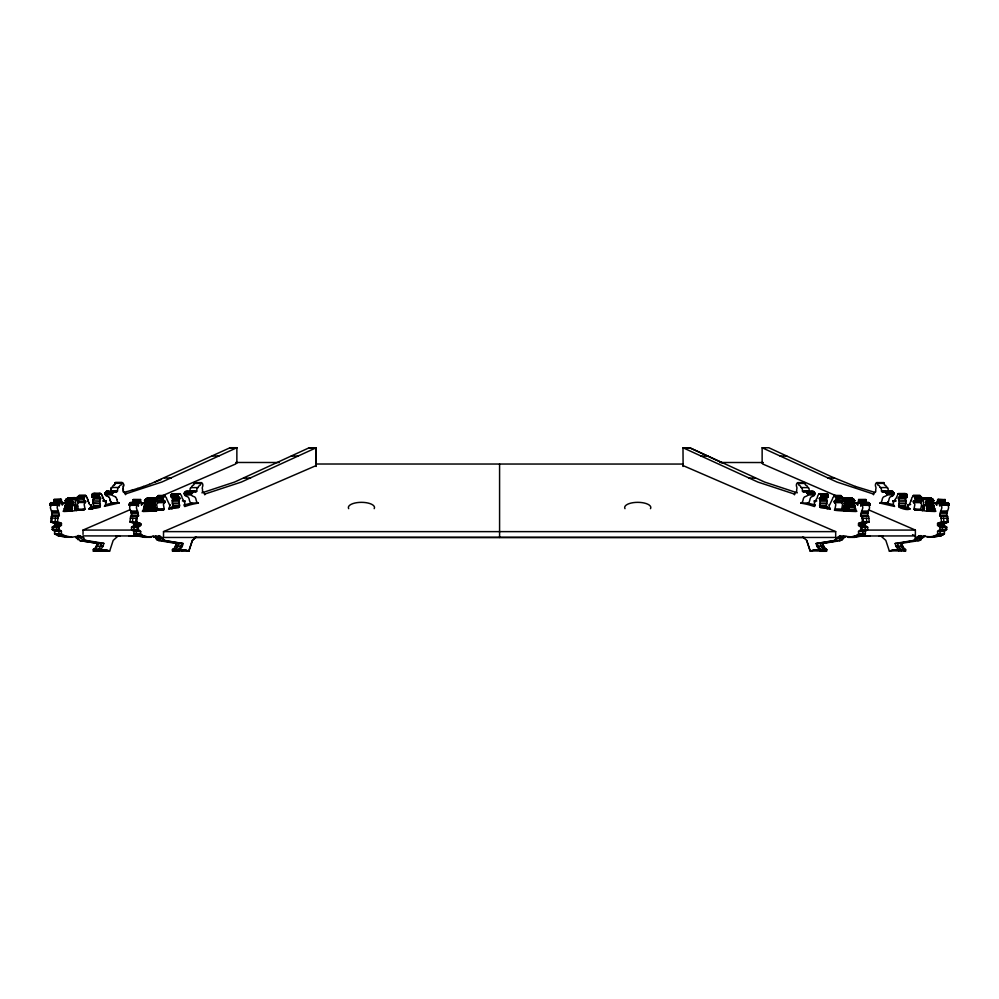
<?xml version="1.0" encoding="UTF-8"?>
<svg xmlns="http://www.w3.org/2000/svg" width="999" height="999" viewBox="0 0 999 999"><rect width="100%" height="100%" fill="white"/><g stroke="black" fill="none" stroke-linecap="round" stroke-linejoin="round"><path stroke-width="1.5" d="M316.246 465.534L163.511 531.63L163.511 537.462L835.676 537.462L835.676 531.63L682.941 465.534L682.829 464.06L316.146 464.011M236.863 463.349L236.863 447.714L230.107 447.714L149.413 484.365M315.971 463.311L315.971 447.752L309.215 447.752L234.553 482.067L201.898 492.844M683.104 466.471L682.991 447.814L689.872 447.802L764.66 482.067L797.302 492.844M835.639 509.989C864.585 509.478 811.3 509.303 847.639 511.188L847.989 505.856L846.54 501.985L852.347 502.322L846.815 502.072M914.709 497.09L921.465 497.09A2.31 1.623 90 0 0 920.753 496.615L913.998 496.615A2.31 1.623 90 0 1 914.709 497.09L915.596 499.375A3.397 2.398 90 0 1 915.109 499.962A2.11 1.498 90 0 1 915.121 500.586A1.798 1.274 90 0 1 914.51 501.798A4.62 3.259 90 0 1 914.472 500.699L913.448 500.886L913.573 502.609A4.171 2.947 90 0 1 914.772 504.395A1.736 1.224 90 0 1 914.684 505.482L914.447 506.243A1.948 1.374 90 0 1 914.372 507.342A2.373 1.686 90 0 0 914.085 508.229A2.373 1.686 90 0 1 913.998 509.34L926.672 511.151L927.035 505.819L925.586 501.948L932.916 502.322L933.453 501.161L927.871 501.198L933.216 501.236M65.322 506.63L64.81 507.692A3.859 2.735 -90 0 0 64.211 508.866M152.897 508.191L155.657 508.079L154.42 504.932L154.333 497.989L148.314 498.401C165.409 498.439 136.251 499.612 153.109 499.15M75.424 502.272L74.975 497.627L68.144 497.902M89.286 509.053L90.834 506.668M163.561 509.989L156.968 509.565L163.774 509.515L151.573 511.188C148.901 505.269 157.78 499.138 146.591 501.523M857.754 505.044L857.741 504.932A1.936 1.361 -90 0 1 857.816 503.858L857.879 503.446A2.572 1.823 -90 0 1 858.041 502.085A5.17 3.659 -90 0 1 858.516 500.786L858.616 499.525L859.402 499.862A2.647 1.873 -90 0 1 859.252 500.836L859.24 501.261A1.936 1.374 -90 0 1 859.39 501.673C859.939 506.081 869.055 499.338 869.892 504.083A1.736 1.224 -90 0 1 870.004 504.994L862.274 504.77L862.624 506.53A2.522 1.786 -90 0 1 862.587 508.666A11.114 7.855 -90 0 1 861.65 511.051L860.639 515.834L868.581 516.371L869.255 521.99L865.771 523.089L859.003 523.089L858.528 525.449L860.926 527.222L867.694 527.222L867.619 529.582L865.296 531.456L858.528 531.456L858.603 533.928C851.623 540.322 843.094 533.204 836.413 537.862C836.313 539.11 834.764 540.621 833.041 540.734L816.133 543.481L816.433 544.792A8.791 6.219 -90 0 0 816.982 546.316L817.145 546.665A8.229 5.819 -90 0 0 819.442 549.275L826.797 549.625L826.56 551.273L813.223 550.099L810.326 551.198L806.767 540.459L802.846 537.087M868.993 505.044L869.38 506.53A2.522 1.786 -90 0 1 869.342 508.678A11.114 7.855 -90 0 1 868.418 511.051L867.369 515.834L860.639 515.834M938.261 499.413L938.436 499.825A2.647 1.873 90 0 1 938.286 500.774L938.286 501.211A1.936 1.374 90 0 1 938.436 501.635L939.834 506.143L940.359 502.684L941.408 502.647L942.169 504.045A1.736 1.224 90 0 1 942.282 504.945L941.258 504.832L941.657 506.493A2.522 1.786 90 0 1 941.62 508.628A11.114 7.855 90 0 1 940.696 511.013L939.647 515.796L947.626 516.321L948.301 521.953L944.817 523.051L938.049 523.051L937.574 525.412L939.972 527.172L946.74 527.172L946.665 529.532L944.342 531.393L937.574 531.418L937.686 533.866C930.706 540.284 922.152 533.154 915.459 537.812C915.371 539.085 913.81 540.584 912.099 540.696L895.179 543.444L895.479 544.755A8.791 6.219 90 0 0 896.028 546.278L896.203 546.628A8.229 5.819 90 0 0 898.501 549.238L905.856 549.575L905.606 551.236L892.282 550.062L889.372 551.161L885.826 540.397L881.081 536.176M948.001 505.182L948.426 506.481A2.522 1.786 90 0 1 948.388 508.603A11.114 7.855 90 0 1 947.452 510.988L946.453 515.771L939.647 515.796M157.093 509.465L164.248 509.378A2.373 1.686 90 0 1 164.161 508.266A2.373 1.686 90 0 0 163.873 507.38A1.936 1.374 90 0 1 163.786 506.393L163.561 505.519A1.736 1.224 90 0 1 163.486 504.433A4.171 2.947 90 0 1 164.673 502.647L164.723 500.799A1.311 0.924 90 0 0 164.286 500.437L164.048 500.399M866.52 503.109L866.158 501.685A1.936 1.374 -90 0 0 866.008 501.261L866.008 500.836A2.647 1.873 -90 0 0 866.158 499.862L865.221 499.975M945.554 503.059L945.204 501.61A1.936 1.374 90 0 0 945.042 501.186L945.054 500.774A2.647 1.873 90 0 0 945.204 499.8L937.661 499.463L937.561 500.749A5.17 3.659 90 0 0 937.074 502.022A2.572 1.823 90 0 0 936.912 503.071M899.899 494.38L906.767 494.468L907.267 495.541L906.942 496.74L900.174 496.753L900.386 494.717L898.288 493.631M926.997 507.867C936.15 509.702 936.5 504.07 927.047 506.006M87.375 498.601L87.974 500.149M58.392 536.013L71.791 537.15L65.147 535.889L61.301 533.753L61.426 531.306L54.658 531.306L52.335 529.557L52.26 527.06L59.028 527.06L61.426 525.299L60.951 522.939L54.183 522.939L50.699 521.965L51.374 516.208L59.353 515.684L58.304 510.901A11.114 7.855 -90 0 1 57.38 508.516A2.522 1.786 -90 0 1 57.343 506.368L57.742 504.72L56.718 504.832A1.736 1.224 -90 0 1 56.831 503.933L57.592 502.534L58.641 502.572L59.166 506.031L60.564 501.523A1.936 1.374 -90 0 1 60.714 501.098L60.714 500.686A2.647 1.873 -90 0 1 60.564 499.712L60.739 499.313M129.296 505.232L136.938 504.77L136.588 506.53A2.522 1.786 90 0 0 136.626 508.666A11.114 7.855 90 0 0 137.55 511.051L138.561 515.834L131.831 515.834L130.794 511.051A11.114 7.855 90 0 1 129.858 508.666A2.522 1.786 90 0 1 129.82 506.53L130.22 504.87L129.196 504.994A1.736 1.224 90 0 1 129.308 504.083C130.17 499.35 139.186 506.018 139.81 501.673A1.936 1.374 90 0 1 139.96 501.248L139.947 500.836A2.647 1.873 90 0 1 139.81 499.862L140.584 499.525L140.684 500.786A5.17 3.659 90 0 1 141.171 502.085A2.572 1.823 90 0 1 141.321 503.446L141.383 503.858A1.936 1.361 90 0 1 141.458 504.932L141.446 505.044M136.051 505.232L135.964 504.994A1.736 1.224 90 0 1 136.076 504.083L136.826 502.684L137.887 502.722L138.411 506.193L138.461 503.983L139.635 502.622M89.161 503.271L89.311 503.996M65.559 511.163L65.36 505.044L72.128 505.044L73.464 502.422L66.284 502.26M87.35 498.801L87.375 498.713A1.886 1.336 -90 0 0 87.038 497.589A5.495 3.884 -90 0 1 86.326 496.753L85.527 495.654A2.76 1.948 -90 0 0 85.002 496.515A2.31 1.623 -90 0 0 84.291 496.99L83.404 499.275A3.397 2.398 -90 0 0 83.891 499.85A2.11 1.498 -90 0 0 83.891 500.474A1.798 1.274 -90 0 0 84.49 501.685A4.62 3.259 -90 0 0 84.528 500.599L85.552 500.786L85.427 502.497A4.171 2.947 -90 0 0 84.228 504.283A1.736 1.224 -90 0 0 84.316 505.382L84.553 506.131A1.948 1.374 -90 0 0 84.628 507.23A2.373 1.686 -90 0 1 84.915 508.129A2.373 1.686 -90 0 0 85.002 509.228L72.328 511.038L72.128 505.044L65.247 505.307M140.834 502.847L144.892 502.847A2.21 1.561 90 0 1 145.267 504.42L145.18 505.194A2.073 1.474 90 0 0 144.568 506.78L144.056 507.842A3.859 2.735 90 0 0 143.456 509.015A7.268 5.132 90 0 0 143.044 511.525L151.573 511.188L144.805 511.188L144.443 505.856L145.904 501.985M169.43 508.004L172.103 507.442L172.839 505.756A2.785 1.961 90 0 0 172.465 503.946L172.377 503.596A3.821 2.697 90 0 0 172.34 502.16L172.352 500.149A3.496 2.473 90 0 0 173.139 498.501L172.502 496.74M169.493 508.866L178.858 507.442L179.608 505.756A2.785 1.961 90 0 0 179.233 503.946L179.133 503.596A3.821 2.697 90 0 0 179.096 502.147L179.108 500.149A3.496 2.473 90 0 0 179.895 498.501C179.171 494.268 178.297 499.413 178.059 496.303C161.913 493.044 176.686 498.651 178.571 493.781C180.544 493.031 182.055 496.278 182.143 498.326A5.857 4.146 90 0 1 182.742 499.001L183.529 500.449A5.732 4.058 90 0 1 183.891 501.798L184.303 501.311A1.911 1.349 90 0 1 184.778 501.123C185.115 509.84 180.357 506.043 198.389 503.096L197.552 502.959A6.106 4.321 90 0 1 196.528 501.298A5.969 4.221 90 0 1 196.041 499.587A4.258 3.009 90 0 0 194.63 496.903L192.62 496.103A2.535 1.798 90 0 1 191.683 495.304L191.571 494.867A1.486 1.049 90 0 1 190.934 494.055L191.633 493.007A3.884 2.747 90 0 1 192.233 492.832A1.573 1.111 90 0 0 192.482 492.994L192.07 491.608L193.556 491.396A6.831 4.833 90 0 1 194.905 491.446A1.449 1.024 90 0 1 195.717 491.733A1.361 0.962 90 0 1 195.916 492.045L196.703 491.258A5.544 3.921 90 0 0 196.853 489.485A1.623 1.149 90 0 1 197.889 487.612L199.413 485.402A1.286 0.912 90 0 1 199.85 485.339A1.623 1.149 90 0 0 200.811 483.416L201.348 482.642A2.722 1.923 90 0 1 202.46 483.553A2.91 2.06 90 0 1 202.485 486.888A2.323 1.636 90 0 0 202.347 488.723A3.022 2.135 90 0 1 202.485 490.746A2.985 2.11 90 0 0 202.61 491.883A2.023 1.436 90 0 0 203.771 492.519A1.723 1.224 90 0 1 203.996 492.807L204.745 494.78L204.957 494.018L241.308 482.067L316.096 447.802L316.096 466.471M93.257 496.715L93.894 498.476A3.496 2.473 -90 0 1 93.107 500.012L93.094 502.135A3.821 2.697 -90 0 1 93.132 503.571L93.144 503.746M89.548 509.115L99.613 507.305L100.362 505.619A2.785 1.961 -90 0 0 99.987 503.808L99.9 503.459A3.821 2.697 -90 0 0 99.85 502.01L99.863 500.012A3.496 2.473 -90 0 0 100.662 498.364L99.725 496.503L92.07 496.765L99.376 496.74L99.276 497.552L98.476 495.229L99.775 493.843M858.528 531.456L860.851 529.582L860.926 527.222M907.929 505.519L907.854 504.882M937.574 531.418L939.897 529.532L939.972 527.172M945.653 527.147L946.74 527.147L944.33 525.387L944.03 523.913L948.301 521.928L942.944 523.938L943.256 525.412L945.653 527.172L945.578 529.532L943.256 531.418M54.658 531.306L54.583 533.903L58.392 535.889M179.271 551.186L172.515 551.186L172.265 549.55L179.758 549.288A8.229 5.819 90 0 0 182.068 546.678L182.218 546.316A8.791 6.219 90 0 0 182.78 544.792L183.067 543.481L166.159 540.734C164.435 540.621 162.887 539.123 162.787 537.849C156.106 533.191 147.577 540.322 140.597 533.928L140.672 531.456L138.349 529.57L131.581 529.582L131.506 527.21L133.916 525.449L140.684 525.449L140.984 523.976L136.713 521.99L129.945 521.99L130.619 516.371L131.831 515.834M895.828 500.886L893.069 501.011L893.606 505.244A5.157 3.646 90 0 0 894.155 505.731L894.592 506.443L879.857 503.071L887.449 502.922A6.106 4.321 90 0 0 888.486 501.248M92.682 497.427L92.07 496.765M157.48 509.378A2.373 1.686 90 0 1 157.392 508.266A2.373 1.686 90 0 0 157.105 507.38A1.948 1.374 90 0 1 157.03 506.281L156.793 505.519A1.736 1.224 90 0 1 156.718 504.433A4.171 2.947 90 0 1 157.904 502.647L158.092 501.061L164.885 501.123M922.589 507.992C926.098 507.642 921.777 509.14 922.751 507.38M104.795 493.556L112.4 492.882A3.884 2.747 -90 0 1 112.987 492.694A1.573 1.111 -90 0 0 113.249 492.857L112.825 491.471L114.311 491.258A6.831 4.833 -90 0 1 115.659 491.321A1.449 1.024 -90 0 1 116.483 491.595A1.361 0.962 -90 0 1 116.671 491.908L117.457 491.133A5.544 3.921 -90 0 0 117.607 489.36A1.623 1.149 -90 0 1 118.656 487.487L119.98 485.414A1.274 0.899 -90 0 1 120.554 485.202L120.692 485.189A1.623 1.149 -90 0 0 121.566 483.291L114.798 483.291M115.385 496.765L113.386 495.966A2.535 1.798 -90 0 1 112.437 495.179L112.263 494.705A1.486 1.049 -90 0 1 111.688 493.918L111.576 493.094M183.928 504.97L191.633 503.096L190.797 502.959A6.106 4.321 90 0 1 189.76 501.298A5.969 4.221 90 0 1 189.273 499.587A4.258 3.009 90 0 0 187.862 496.903L185.864 496.103A2.535 1.798 90 0 1 184.927 495.304L184.74 494.842A1.486 1.049 90 0 1 184.166 494.055L184.703 493.094M846.303 508.191L843.543 508.079L844.779 504.932L844.817 498.101L850.611 498.439M844.467 502.522C857.941 505.194 857.417 496.515 845.166 498.451M923.376 500.998L923.8 498.164M926.148 502.322C925.748 498.688 936.7 503.159 932.641 499.1M829.707 508.866L820.341 507.442L819.605 505.756A2.785 1.961 -90 0 1 819.967 503.958L820.067 503.596A3.821 2.697 -90 0 1 820.104 502.16L820.092 500.149A3.496 2.473 -90 0 1 819.305 498.501C823.9 496.028 818.793 489.31 817.07 498.326A5.857 4.146 -90 0 0 816.458 499.001L815.684 500.449A5.732 4.058 -90 0 0 815.309 501.798L814.972 501.373A1.911 1.349 -90 0 0 814.422 501.123C813.998 509.765 819.093 506.118 800.811 503.109L801.648 502.959A5.969 4.221 -90 0 0 803.159 499.6A4.258 3.009 -90 0 1 804.57 496.903L806.58 496.103A2.535 1.798 -90 0 0 807.517 495.317L807.629 494.88A1.486 1.049 -90 0 0 808.278 494.055L807.567 493.007A3.884 2.747 -90 0 0 806.967 492.832A1.573 1.111 -90 0 1 806.717 492.994L815.009 493.031L815.034 494.055A1.486 1.049 -90 0 1 814.46 494.842L814.285 495.317A2.535 1.798 -90 0 1 813.336 496.103L811.338 496.903A4.258 3.009 -90 0 0 809.927 499.587A5.969 4.221 -90 0 1 809.44 501.298A6.106 4.321 -90 0 1 808.403 502.959L807.579 503.109L815.284 504.982M66.658 502.872L66.658 501.96L66.458 503.696M112.25 487.562L112.899 485.939M911.45 499.575L910.863 501.111M137.65 536.038L133.804 533.903L133.916 531.456L131.581 529.582M925.536 502.534L932.329 502.072L933.566 505.032L926.735 504.92M923.413 503.146L923.675 504.582M152.21 502.36L145.33 502.36L144.568 500.724L145.904 499.05L152.984 499.088L145.717 499.1M77.785 506.056L77.772 506.381A1.936 1.374 -90 0 0 77.86 507.355A2.373 1.686 -90 0 1 78.147 508.241A2.373 1.686 -90 0 0 78.234 509.353L78.034 509.353M75.412 505.894L75.762 506.493M76.998 538.124L77.872 539.66M842.944 538.611L842.856 537.912L836.101 537.912M853.308 501.985L854.07 505.307A2.073 1.474 -90 0 1 854.632 506.793L855.144 507.842A3.859 2.735 -90 0 1 855.756 509.015A7.268 5.132 -90 0 1 856.155 511.525L847.639 511.188L854.395 511.188L854.794 507.092L843.93 506.955M94.168 493.981L100.574 493.618L93.856 493.581M100.936 493.731L92.233 494.48M173.401 494.006L171.816 493.781L171.129 495.092M73.177 501.81L72.128 500.424L74.475 498.264M835.426 500.736L835.426 500.736A4.62 3.259 -90 0 0 835.476 501.848L842.232 501.848A1.798 1.274 -90 0 0 842.844 500.624A2.11 1.498 -90 0 0 842.831 499.999A3.397 2.398 -90 0 0 843.318 499.425C843.868 495.941 836.338 500.249 835.664 497.14A2.31 1.623 -90 0 0 834.952 496.665A2.76 1.948 -90 0 0 834.44 495.679L833.641 496.765A5.495 3.884 -90 0 1 832.916 497.614A1.886 1.336 -90 0 0 832.592 498.738L829.545 505.057A5.22 3.684 -90 0 1 829.058 504.682L829.27 507.704L830.406 509.265M53.796 501.523L53.447 503.084M933.765 507.842L933.441 511.151L926.672 511.151L935.201 511.488A7.268 5.132 90 0 0 934.789 508.953A3.859 2.735 90 0 0 934.302 507.954M67.907 498.389L68.207 497.627M91.134 505.269L90.909 504.657A5.22 3.684 -90 0 1 90.41 505.032L89.673 504.57M154.046 498.451L148.639 498.364M893.406 495.067L893.431 494.817A1.486 1.049 90 0 0 894.08 493.993L894.192 493.181M65.285 501.011L72.053 500.724M151.848 501.323L145.117 501.348L151.91 501.386L151.349 500.636L152.547 499.075L147.265 499.05M844.305 500.511L854.545 500.424M829.769 508.016L827.11 507.442L826.36 505.756A2.785 1.961 -90 0 1 826.735 503.958L826.822 503.596A3.821 2.697 -90 0 1 826.872 502.16L826.86 500.149A3.496 2.473 -90 0 1 826.061 498.501C827.934 496.765 831.53 492.657 820.866 494.418M908.291 507.529C913.049 511.251 899.225 509.328 898.638 505.719A2.785 1.961 90 0 1 899.013 503.921L899.1 503.558A3.821 2.697 90 0 1 899.15 502.122L899.137 500.112A3.496 2.473 90 0 1 898.338 498.464C898.213 496.678 899.799 495.979 899.724 497.652C913.161 499.962 904.095 493.556 899.724 497.652M899.2 507.23L905.968 507.23L905.406 505.706A2.785 1.961 90 0 1 905.781 503.896L905.868 503.533A3.821 2.697 90 0 1 905.906 502.097L905.893 500.087A3.496 2.473 90 0 1 905.106 498.451L905.743 496.69M154.895 500.936L144.53 501.036M145.317 502.022L152.085 501.973L145.267 501.61M906.081 493.943L898.076 493.968L896.103 498.276A5.857 4.146 90 0 0 895.504 498.951L894.717 500.412A5.732 4.058 90 0 0 894.505 501.048M841.72 509.378A2.373 1.686 -90 0 0 841.807 508.266A2.373 1.686 -90 0 1 842.095 507.38A1.948 1.374 -90 0 0 842.169 506.281L842.407 505.519A1.736 1.224 -90 0 0 842.482 504.445A4.171 2.947 -90 0 0 841.295 502.647C841.77 499.512 832.217 499.5 834.54 502.647A4.171 2.947 -90 0 1 835.726 504.433A1.736 1.224 -90 0 1 835.651 505.519L835.426 506.406A1.936 1.374 -90 0 1 835.326 507.38A2.373 1.686 -90 0 0 835.039 508.266A2.373 1.686 -90 0 1 834.952 509.378L842.244 509.565M847.514 501.223L852.984 501.211C842.744 499.263 848.014 505.506 853.558 501.96M814.385 495.017L807.629 494.88M762.137 463.336L762.137 447.764L836.925 482.042L873.288 493.981L873.488 494.742L874.25 492.782A1.723 1.224 90 0 1 874.475 492.47A2.023 1.436 90 0 0 875.636 491.845A2.985 2.11 90 0 0 875.761 490.696A3.022 2.135 90 0 1 875.898 488.673A2.323 1.636 90 0 0 875.761 486.838A2.91 2.06 90 0 1 875.786 483.504A2.722 1.923 90 0 1 876.885 482.592L877.447 483.391A1.623 1.149 90 0 0 878.321 485.277L878.446 485.302A1.274 0.899 90 0 1 879.033 485.514L880.344 487.562A1.623 1.149 90 0 1 881.405 489.46A5.544 3.921 90 0 0 881.543 491.233L882.329 492.007A1.361 0.962 90 0 1 882.529 491.695A1.411 0.999 90 0 1 883.328 491.421A6.831 4.833 90 0 1 884.689 491.358L886.175 491.57L885.751 492.957A1.573 1.111 90 0 0 886.013 492.794A3.884 2.747 90 0 1 886.6 492.969L887.312 494.018A1.486 1.049 90 0 1 886.737 494.805L886.563 495.267A2.535 1.798 90 0 1 885.614 496.066L883.615 496.865A4.258 3.009 90 0 0 882.192 499.55A5.969 4.221 90 0 1 880.706 502.897M132.692 503.109L133.042 501.673A1.936 1.374 90 0 1 133.192 501.248L133.192 500.836A2.647 1.873 90 0 1 133.042 499.862L133.991 499.975M51.773 521.84L52.223 518.106M55.469 518.106L55.02 521.84L59.303 523.826L58.991 525.299L56.593 527.06L56.656 529.42L58.991 531.306L58.879 533.753L62.725 535.889L69.356 537.15M60.951 522.939L57.455 521.84L58.129 516.208M132.83 518.256L132.38 521.99L136.663 523.976L136.351 525.449L133.941 527.21L134.016 529.57L136.351 531.456L136.226 533.903L140.085 536.038L146.716 537.3M136.076 518.256L135.627 521.99L139.91 523.976L139.598 525.449L137.188 527.21L137.263 529.57L139.598 531.456M136.713 521.99L137.375 516.371L138.561 515.834M77.56 509.965L84.366 509.627M84.316 509.84L77.66 509.615M99.613 507.305L90.185 507.867L93.032 507.242M163.774 500.736L163.774 500.736A4.62 3.259 90 0 1 163.736 501.835L156.968 501.835A1.798 1.274 90 0 1 156.356 500.624A2.11 1.498 90 0 1 156.368 499.999A3.397 2.398 90 0 1 155.881 499.413C155.394 495.879 162.862 500.249 163.536 497.127A2.31 1.623 90 0 1 164.248 496.653A2.76 1.948 90 0 1 164.773 495.679L165.559 496.765A5.495 3.884 90 0 0 166.284 497.614A1.886 1.336 90 0 1 166.621 498.738L169.655 505.057A5.22 3.684 90 0 0 170.155 504.682L169.168 508.241M60.39 502.472L50.812 502.772L59.041 502.934M74.838 498.039L74.85 498.076M146.166 499.075C147.852 496.528 148.701 500.799 153.134 499.025L147.715 499.088M922.751 507.392L923.438 505.169L925.136 505.032M102.46 496.141L102.535 496.978M75.624 501.023L75.637 500.149M88.337 501.56L87.974 500.037M819.792 551.273L820.042 549.625M820.878 551.273L820.529 549.288A8.229 5.819 -90 0 1 818.218 546.678L818.069 546.316A9.003 6.369 -90 0 1 817.407 544.368L817.207 543.481L834.128 540.734C836.2 539.672 840.983 536.588 839.485 535.876M824.125 551.273L823.775 549.288A8.229 5.819 -90 0 1 821.465 546.678L821.315 546.316A8.791 6.219 -90 0 1 820.753 544.792L820.454 543.481L837.736 540.634M898.85 551.236L899.088 549.587M901.285 551.236L900.923 549.25A8.229 5.819 90 0 1 898.625 546.64L898.463 546.278A8.791 6.219 90 0 1 897.914 544.755L897.614 543.444L915.546 540.384L917.407 539.21L917.582 537.874L920.903 536.001M904.532 551.236L904.17 549.25A8.229 5.819 90 0 1 901.872 546.64L901.71 546.278A9.003 6.369 90 0 1 901.048 544.33L900.861 543.444M62.2 504.895L62.213 504.77A1.936 1.361 -90 0 0 62.138 503.708L62.075 503.296A2.572 1.823 -90 0 0 61.926 501.923A5.17 3.659 -90 0 0 61.439 500.774L61.401 499.5L53.796 499.837A2.647 1.873 -90 0 0 53.946 500.811L53.958 501.223A1.936 1.374 -90 0 0 53.796 501.648M907.854 504.895L910.626 504.532M53.621 502.597L53.759 501.685M77.772 500.986A4.62 3.259 -90 0 1 77.722 501.823A1.798 1.274 -90 0 1 77.11 500.599A2.11 1.498 -90 0 1 77.123 499.975A3.397 2.398 -90 0 1 76.636 499.388L77.11 497.427M163.237 497.514L156.481 497.514L156.219 498.326M92.395 494.205L99.176 493.868L93.007 493.843M168.794 509.265L169.38 508.291M920.179 500.936L920.341 502.597A4.171 2.947 90 0 1 921.528 504.37A1.736 1.224 90 0 1 921.453 505.457L921.228 506.356A1.936 1.374 90 0 1 921.14 507.317A2.373 1.686 90 0 0 920.841 508.204A2.373 1.686 90 0 1 920.766 509.315L913.998 509.34M87.924 500.237L88.037 501.048M98.476 495.367L91.733 495.429L92.108 496.565M177.897 496.191L177.897 495.092M155.532 508.254C149.201 507.767 163.199 512.824 151.711 510.751M91.071 505.419L90.834 506.78M102.535 496.853L102.872 497.589M176.174 543.406L176.124 544.368M176.224 543.931L183.067 543.481M96.965 543.906L103.821 543.344L103.521 544.655A8.791 6.219 -90 0 1 102.959 546.178L102.797 546.528A8.229 5.819 -90 0 1 100.499 549.138L93.144 549.487L93.382 551.248L102.772 550.774M110.015 499.413A6.106 4.321 -90 0 0 111.551 502.822L119.143 502.972L104.408 506.343L104.845 505.631A5.157 3.646 -90 0 0 105.395 505.144L105.544 503.858M842.919 538.786L842.731 537.924L844.043 537.649M66.334 502.172L71.778 501.985L66.209 502.335M806.668 492.932L807.13 491.608L805.644 491.396A6.831 4.833 -90 0 0 804.307 491.446A1.449 1.024 -90 0 0 803.483 491.733A1.361 0.962 -90 0 0 803.283 492.045L802.509 491.258A5.544 3.921 -90 0 1 802.347 489.485A1.623 1.149 -90 0 0 801.31 487.624L799.787 485.402A1.286 0.912 -90 0 0 799.35 485.339A1.623 1.149 -90 0 1 798.401 483.416L797.851 482.642A2.722 1.923 -90 0 0 796.752 483.566A2.91 2.06 -90 0 0 796.715 486.888A2.323 1.636 -90 0 1 796.852 488.736A3.022 2.135 -90 0 0 796.715 490.746A2.985 2.11 -90 0 1 796.59 491.895A2.023 1.436 -90 0 1 795.429 492.519A1.723 1.224 -90 0 0 795.204 492.819L794.455 494.78L794.255 494.018L757.891 482.067L683.116 447.802L689.76 447.814L723.014 463.211M806.792 492.407L813.885 492.22L812.412 491.396A6.831 4.833 -90 0 0 811.063 491.446A1.449 1.024 -90 0 0 810.251 491.733M892.594 492.357L892.931 491.545L891.445 491.346A6.831 4.833 90 0 0 890.109 491.396A1.411 0.999 90 0 0 889.297 491.67L882.529 491.695M923.463 502.709L923.376 500.974M133.916 525.449L133.441 523.089L129.945 521.99M93.594 505.619L93.007 506.78M76.523 510.601L76.548 509.802L75.1 509.765M65.31 500.774L65.996 499.363L72.902 499.188M96.965 543.793L96.753 544.767A8.791 6.219 -90 0 1 96.204 546.303L96.029 546.64A8.229 5.819 -90 0 1 93.731 549.25M907.129 494.93L900.411 495.129M911.45 499.562L911.65 498.763A1.886 1.336 90 0 1 911.962 497.564A5.495 3.884 90 0 0 912.686 496.715L913.473 495.641A2.76 1.948 90 0 1 913.998 496.603M85.002 496.515L78.247 496.515A2.31 1.623 -90 0 0 77.535 496.99L77.235 497.49M77.447 497.49L77.535 497.102A2.31 1.623 -90 0 1 78.247 496.628A2.76 1.948 -90 0 1 78.759 495.654L85.639 495.529M165.272 495.666L158.004 495.679A2.76 1.948 90 0 0 157.48 496.653A2.31 1.623 90 0 0 156.781 497.127L156.481 497.514M922.477 498.651L921.765 497.452L914.997 497.477M172.303 496.665L171.666 497.689L171.141 496.191M844.355 500.199L854.395 500.187M132.879 502.522L139.673 502.41M154.833 501.236L144.718 501.198M53.646 502.497L60.427 502.26M907.104 496.141L900.386 495.966M175.986 544.293L176.011 544.792A8.791 6.219 90 0 1 175.462 546.316L182.218 546.316M944.255 499.925L945.017 499.425M75.474 504.183L75.487 502.372M156.818 509.877L163.661 509.64M840.534 496.153L841.195 495.679A2.76 1.948 -90 0 1 841.72 496.653A2.31 1.623 -90 0 1 842.432 497.14L842.994 498.326M919.579 496.116L920.241 495.629A2.76 1.948 90 0 1 920.753 496.603A2.31 1.623 90 0 1 921.465 497.077L921.765 497.477M146.353 499.088L154.595 498.876M73.414 502.872C67.37 500.836 59.99 507.417 72.265 504.807M77.035 538.074C85.714 534.752 81.568 539.435 86.901 540.584L103.821 543.344M163.112 537.912L156.344 537.912L156.344 538.936M50.799 505.869L50.999 505.094M76.236 507.28L76.286 508.241M93.269 506.368L100.312 505.806M893.406 495.054L893.318 495.267A2.535 1.798 90 0 1 892.382 496.053L891.695 496.291M188.749 551.111L192.308 540.372L196.091 537M181.98 551.111L188.886 551.198L192.432 540.459L196.229 537.075M93.007 493.968L100.087 493.469L99.463 493.718M65.834 499.85L72.765 499.363M843.805 535.876L840.421 537.912L839.073 540.084M50.799 505.744L50.574 506.505A2.522 1.786 -90 0 0 50.612 508.641A11.114 7.855 -90 0 0 51.548 511.026M844.405 499.999L847.14 499.9M93.057 500.249L93.107 500.124A3.496 2.473 -90 0 0 93.894 498.476M102.46 496.253L101.96 495.129M65.335 500.624L72.328 500.024M909.639 504.045L910.751 501.148M834.327 501.136L834.565 500.699A1.311 0.924 -90 0 1 834.927 500.449L835.164 500.399M75.437 504.208L75.662 505.457L74.063 505.656M863.148 505.232L863.236 504.994A1.736 1.224 -90 0 0 863.124 504.083L862.374 502.697L861.313 502.722L860.801 506.193L860.663 503.771L859.577 502.622M941.807 505.319L949.05 504.932A1.736 1.224 90 0 0 948.938 504.02L948.725 503.471M927.522 501.698L933.004 501.461L926.248 501.486L932.916 501.823M92.233 494.368L91.721 495.292M105.956 491.845L116.146 491.358M191.059 492.407L185.265 492.145L186.788 491.396A6.831 4.833 90 0 1 188.137 491.446A1.449 1.024 90 0 1 188.961 491.733M923.8 498.189L925.199 499.075L932.754 499.2L927.447 499.288M930.569 498.176L923.963 497.814M105.807 501.023L105.744 503.234M923.563 505.969L924.912 505.969M854.782 506.268L844.492 506.118L854.769 506.043M848.838 510.751C834.552 512.512 853.196 504.183 854.719 507.904M924.425 508.491L924.412 507.829M75.325 504.607L75.599 503.059M924.15 535.988L922.264 537.499M925.236 535.988L923.351 537.499M851.573 498.101L853.046 499.075M819.03 494.006L827.259 493.743L827.721 494.505M842.731 538.948L840.983 540.322M924.425 508.479L923.913 509.253M90.934 506.643L91.146 504.795M66.396 503.696L73.164 503.696M75.1 497.964L67.72 498.264L66.134 499.313M144.892 502.847L144.268 503.296A3.909 2.76 90 0 0 143.544 503.246L141.458 504.932M154.633 501.698L145.305 501.735M845.978 536.226L844.842 537.287M75.462 505.044L73.901 504.607M152.397 502.06L146.853 502.322L152.285 502.285M50.674 505.094L49.95 504.832L56.718 504.832M94.992 497.564L92.258 497.365L99.076 497.165M92.258 497.365L99.013 497.252M105.882 502.572L105.931 501.71M65.659 500.049L72.652 499.575M67.245 498.738L74.663 498.389M66.184 504.045L73.002 503.971M73.451 498.214L68.032 498.301M114.798 483.404L115.347 482.517L122.115 482.517L121.553 483.404M188.948 491.733A1.361 0.962 90 0 1 189.148 492.045L189.935 491.258A5.544 3.921 90 0 0 190.085 489.485A1.623 1.149 90 0 1 191.134 487.612L192.445 485.539A1.274 0.899 90 0 1 193.032 485.339L193.032 485.339A1.623 1.149 90 0 0 194.043 483.416L194.593 482.642L201.348 482.642M104.808 493.206L113.299 492.807M110.39 491.645L110.702 491.133A5.544 3.921 -90 0 0 110.852 489.36A1.623 1.149 -90 0 1 111.888 487.487L118.781 487.475M162.949 498.264L162.65 499.413A3.397 2.398 90 0 0 163.124 499.999A2.11 1.498 90 0 0 163.124 500.611A1.798 1.274 90 0 0 163.736 501.835M813.885 492.22L807.18 492.145M905.531 493.681L898.426 493.706L905.868 493.656M50.412 503.234L57.567 502.647M99.001 494.368L91.846 494.73L98.614 494.617M858.216 523.976L864.984 523.976L865.771 523.089M62.213 504.77L64.236 503.134A3.909 2.76 -90 0 1 65.022 503.146L65.647 502.697L61.588 502.697M922.477 510.714L923.913 509.278M74.163 505.457L75.649 505.344L74.088 505.881M867.681 503.084L869.13 502.697M946.727 503.021L948.176 502.647L948.725 503.496L941.957 503.496M117.919 536.101L113.174 540.434L109.628 551.173L102.86 551.173M110.09 491.745L109.915 492.02A1.361 0.962 -90 0 0 109.703 491.708A1.449 1.024 -90 0 0 108.891 491.421A6.831 4.833 -90 0 0 107.555 491.258L106.406 491.321M67.383 498.563L72.79 498.439M846.003 498.863C867.806 499.512 831.643 498.788 853.321 500.874L847.651 501.198M92.57 493.631L100.936 493.843L101.96 495.017M842.419 539.535L841.732 539.959M99.888 493.681L100.712 493.543M859.615 531.456L861.937 529.582L862.012 527.222L859.602 525.449L859.302 523.976L863.573 521.99L863.136 518.256M858.616 499.525L865.983 499.475M52.26 527.185L54.67 525.287L61.426 525.299M131.506 527.21L138.274 527.21L140.684 525.449M869.23 505.019L869.917 505.232M105.969 501.261L105.532 501.098A1.911 1.349 -90 0 0 104.995 501.236L104.645 501.66A5.732 4.058 -90 0 0 104.283 500.312M172.864 549.2L172.64 551.273L185.976 550.087L188.886 551.198M845.366 507.892L843.68 508.266M924.412 507.854L922.714 508.204M909.477 504.133L908.591 505.019A5.22 3.684 90 0 1 908.091 504.62L907.916 504.532M927.209 537.262L940.608 536.001L944.417 533.866L944.342 531.393M865.296 531.456L865.409 533.916L859.727 533.916L855.881 536.038L849.237 537.3M865.409 533.916L861.563 536.038L854.794 537.312L848.026 537.312M940.608 536.001L944.417 533.891L939.522 536.001L932.891 537.237M920.691 540.009L921.915 537.849L915.146 537.874M178.509 497.689L171.528 497.589M93.444 549.325L94.818 549.15A8.229 5.819 -90 0 0 97.128 546.54L97.278 546.178A9.003 6.369 -90 0 0 97.952 544.23L98.139 543.344L80.132 540.709M154.783 505.569L150.774 505.544M77.11 497.552L84.203 497.377M116.671 491.908L106.019 492.007L106.481 492.857A1.573 1.111 -90 0 1 106.231 492.694A3.884 2.747 -90 0 0 105.632 492.869L105.157 492.832M819.729 493.718L827.035 494.006M841.645 540.072L840.696 540.434M920.691 540.022L919.555 540.471M172.427 506.431L179.283 506.393M236.863 447.714L162.075 481.955L125.712 493.881L125.512 494.655L124.75 492.682A1.723 1.224 -90 0 0 124.525 492.395A2.023 1.436 -90 0 1 123.364 491.758M51.374 516.346L59.353 515.684M83.029 534.44L83.029 530.069L129.858 509.802M144.043 503.658L146.89 502.422M153.983 499.35L156.818 498.126M161.076 496.278L235.752 463.948L235.752 462.475L279.308 462.5M72.527 498.938L66.983 498.938L73.689 498.926M155.307 481.955L161.301 479.433M138.486 534.94L135.602 536.213L128.834 536.201M844.542 537.474L843.044 537.874M94.043 493.568L100.574 493.731L93.406 493.494M143.594 486.488L149.413 484.278M918.468 540.471L921.74 537.687M891.695 496.303L890.371 496.84A4.258 3.009 90 0 0 888.96 499.537A5.969 4.221 90 0 1 887.474 502.872L879.857 503.071M925.199 499.075L926.96 500.998M137.887 488.424L143.594 486.401M818.618 550.686L810.189 551.211L806.643 540.471M897.676 550.636L889.372 551.161M944.892 522.664L947.227 521.928L946.777 518.219M859.003 523.089L862.499 521.99L869.255 521.99M938.049 523.051L941.545 521.953L948.301 521.953M132.255 490.147L137.887 488.324M925.549 498.326C944.53 498.638 913.673 498.851 932.641 499.113M840.509 540.521L839.684 540.746M918.468 540.484L917.781 540.671M919.555 540.484L900.861 543.431M821.303 495.716L828.121 495.691M900.336 495.679L907.167 495.654L900.524 495.467M79.046 495.504L85.939 495.554L79.171 495.554M124.013 492.445L126.723 491.583M126.723 491.683L132.255 490.047M827.01 508.866L829.957 508.229M105.969 504.632L112.388 502.972L119.143 502.972M922.814 537.674L921.915 537.849M819.155 493.706L827.384 493.781M904.957 493.643L898.426 493.718M75.924 509.665L75.2 509.29M852.484 537.3L859.128 536.038L862.974 533.916L862.861 531.456L865.184 529.582L865.259 527.222L862.849 525.449L862.549 523.976L866.82 521.99L866.383 518.256M929.644 537.262L936.275 536.001L940.121 533.866L940.009 531.418L942.332 529.532L942.407 527.172L940.009 525.412L939.697 523.938L943.98 521.953L943.531 518.219M93.382 551.123L106.718 549.962L109.628 551.061L102.86 551.061L99.95 550.074L102.66 550.074M887.424 493.194L894.192 493.194L893.368 492.957A3.884 2.747 90 0 0 892.769 492.782L886.013 492.794M824.937 542.744L835.701 540.996M839.809 540.734L822.764 543.493L823.188 544.792A8.791 6.219 -90 0 0 823.75 546.316L823.913 546.665A8.229 5.819 -90 0 0 826.21 549.275M834.952 509.378L841.995 509.403M157.405 500.412L157.005 500.736A4.62 3.259 90 0 1 156.968 501.835M164.248 509.378L157.205 509.39M67.72 498.389L73.214 498.251M54.121 499.388L61.401 499.637M65.622 501.061L70.704 500.724M88.936 508.916L92.957 508.716L88.899 508.716M839.56 535.751L840.609 535.701M919.954 535.714L921.003 535.664M926.872 500.524L933.59 500.387L926.822 500.387M144.605 500.574L151.423 500.424M169.268 508.366L169.106 508.528M150.936 509.84L155.832 510.214L151.773 510.339M844.542 505.919L848.601 505.831M147.74 498.976L153.197 498.863M810.052 492.045L809.265 491.271A5.544 3.921 -90 0 1 809.115 489.498A1.623 1.149 -90 0 0 808.079 487.624L806.755 485.551A1.274 0.899 -90 0 0 806.168 485.339L806.043 485.327A1.623 1.149 -90 0 1 805.157 483.416L804.62 482.642L797.851 482.642M886.987 487.549L887.112 487.562A1.623 1.149 90 0 1 888.161 489.435A5.544 3.921 90 0 0 888.298 491.208L889.085 492.007A1.361 0.962 90 0 1 889.297 491.67M926.473 499.05L932.017 499.05L925.324 499.038M61.301 533.753L54.583 533.778L55.632 533.878M846.091 499.15L851.498 499.088M858.603 533.928L859.727 533.916M146.728 499.338L152.248 499.238M927.934 500.037L933.341 500.037L926.485 499.95M147.902 498.663L153.459 498.526L147.977 498.588M146.254 500.074L151.761 499.987M151.311 500.799L145.891 500.874L151.286 501.036M931.617 498.551L926.285 498.626L931.543 498.476M926.947 500.836L933.703 500.749M844.492 506.118L848.576 506.056M72.128 500.424L65.335 500.487L72.078 500.574M854.595 500.574L847.864 500.649L854.644 500.724M927.596 501.486L933.103 501.336M927.222 502.097L932.791 502.322M144.568 500.724L151.349 500.636L145.954 500.561M66.334 502.047L71.778 501.985M846.865 502.197L852.247 502.135M848.825 509.952L843.368 510.214L848.813 510.614M171.666 494.006L178.446 493.931M76.673 498.314L83.541 498.239M899.824 493.968L906.767 494.468M821.465 495.579L828.221 495.267M836.25 498.264L843.281 498.464M844.779 504.932L848.75 505.157M72.64 501.198L65.847 501.173L71.491 501.773L66.084 502.335L72.927 502.222M146.678 501.923L152.085 501.973M150.412 505.094L154.495 505.132L150.374 505.007M915.259 498.289L922.052 498.226M853.883 502.022L847.14 501.748L853.933 501.61M844.355 505.282L848.438 505.244M846.253 508.054L843.543 508.079L846.265 508.129M98.514 495.129L91.896 495.691M184.815 495.017L191.571 494.867M886.675 494.88L893.431 494.83M65.622 501.186L72.79 501.461M72.827 501.96L66.021 502.222L73.451 502.122M847.152 502.16L853.895 502.122M63.012 511.188L72.328 511.038L63.799 511.513A7.268 5.132 -90 0 1 64.211 508.991A3.859 2.735 -90 0 1 64.698 507.992M142.258 511.201L144.805 511.188M914.522 509.527L921.44 509.952L914.684 509.952M173.052 493.756L179.857 493.718M851.947 499.063L846.653 499.088L853.483 499.1M91.945 494.455L98.751 494.43M821.253 494.592L827.971 494.58M72.078 498.913L66.533 498.938L73.239 498.951M925.761 499.063L932.467 499.038L926.922 499.013M926.36 501.311L933.153 501.286M146.316 501.236L151.798 501.273M230.107 447.777L236.863 447.789M309.328 447.802L316.096 447.802M762.137 447.777L768.905 447.764L831.455 476.723L855.406 486.476M212.188 456.006L218.956 456.006M291.296 456.043L298.177 456.093M701.023 456.093L707.791 456.093M780.057 456.068L786.812 456.068M719.692 462.487L763.248 462.537M164.535 477.997L171.304 477.997M243.768 478.109L250.537 478.109M748.663 478.109L755.431 478.109M827.696 478.071L834.465 478.071M876.885 482.604L883.653 482.592L884.202 483.379A1.623 1.149 90 0 0 885.151 485.277A1.286 0.912 90 0 1 885.589 485.352L886.987 487.562M194.031 483.416L200.799 483.416M798.413 483.429L805.169 483.429M877.447 483.391L884.202 483.379M191.134 487.599L198.014 487.599M801.186 487.599L808.079 487.599M880.231 487.562L887.112 487.562M110.702 491.133L117.457 491.133M189.935 491.258L196.703 491.258M802.509 491.258L809.265 491.271M185.652 491.333L195.392 491.483M803.82 491.496L813.561 491.346M881.543 491.233L892.594 491.283M106.069 491.471L116.471 491.595M185.315 491.608L192.32 491.533M806.88 491.533L813.898 491.608M882.854 491.458L892.931 491.545M112.725 491.733L106.019 492.12M185.202 491.87L195.717 491.72M803.496 491.733L813.998 491.87M886.275 491.833L893.044 491.808M185.265 492.145L192.02 492.132M882.329 492.007L892.981 492.107M113.174 492.27L106.256 492.332M184.877 493.007A3.884 2.747 90 0 1 185.464 492.832L192.233 492.832M806.967 492.832L813.735 492.832A3.884 2.747 -90 0 1 814.335 493.007M104.957 492.894L112.225 492.969M184.203 493.031L192.482 492.994M885.751 492.957L893.843 492.932M184.053 493.231L190.809 493.231M808.391 493.231L815.147 493.231M111.563 493.444L104.932 494.03A1.486 1.049 -90 0 0 105.569 494.842L105.594 495.079M100.936 493.843L92.507 493.693L100.799 493.681M171.816 493.781L180.045 493.706M184.041 493.581L190.797 493.581M808.403 493.581L815.172 493.581M887.437 493.543L894.205 493.543M898.201 493.643L906.555 493.893M171.753 493.831L180.182 493.868M819.03 493.868L827.459 493.831M898.064 493.831L906.493 493.768M172.165 494.006L180.17 493.993M171.478 494.505L178.346 494.418M821.315 494.667L828.121 494.892L821.353 494.892M98.626 494.855L91.846 494.742L98.476 495.229M177.847 494.88L171.229 494.567M907.154 494.842L900.386 494.717L907.154 494.717M91.896 494.955L98.651 494.955M821.378 495.167L828.134 495.179M91.833 495.554L98.664 495.566L91.896 495.566M158.129 495.554L165.185 495.579M841.083 495.554L834.028 495.579L840.696 495.679M920.116 495.492L913.061 495.516L919.829 495.541M171.141 495.716L177.909 495.716M98.614 495.866L91.846 495.866L98.814 496.166M171.091 496.003L177.847 496.003M821.353 496.003L828.109 496.003M821.303 496.191L828.071 496.191M171.291 496.303L178.059 496.303M821.153 496.303L827.909 496.316M900.186 496.266L907.104 496.153M157.492 496.653L164.248 496.653M171.353 496.578L178.122 496.578M821.091 496.59L827.846 496.59M834.952 496.653L841.72 496.653M900.124 496.553L906.892 496.54M171.304 496.778L178.297 496.903M820.991 496.815L827.896 496.79M77.535 496.99L84.303 496.99M92.345 496.928L99.101 496.928M171.528 496.903L178.346 497.065M820.853 497.077L827.671 496.915M156.781 497.127L163.536 497.127M827.659 497.302L820.891 497.302L827.709 497.39M835.664 497.14L842.432 497.14M899.899 497.027L906.655 497.015M835.963 497.514L842.731 497.514M899.924 497.265L906.742 497.352L899.6 497.589M92.283 497.44L99.4 497.477M820.566 497.627L827.671 497.589M75.312 498.588L75.1 497.839L68.431 498.201M76.948 497.689L83.704 497.689M147.39 497.927L154.283 497.877M156.181 497.827L162.949 497.827M836.25 497.839L843.019 497.839M844.929 497.877L851.822 497.927M915.296 497.789L922.052 497.789M68.069 498.039L75.037 497.852M93.956 498.051L100.712 498.051M147.34 498.089L154.395 498.101M844.817 498.101L851.872 498.101M923.9 497.952L930.968 498.414M147.29 498.364L154.52 498.476L146.703 498.526M173.189 498.189L179.957 498.189M819.242 498.201L826.011 498.201M845.129 498.189L851.922 498.364M898.288 498.164L905.044 498.151M923.85 498.064L930.931 498.139M852.509 498.526L845.291 498.414L850.986 498.439M924.187 498.226L931.368 498.389M74.076 498.526L67.195 498.713L73.951 498.713M146.491 498.763L154.57 498.738M852.709 498.763L845.816 498.588L851.298 498.676M924.699 498.426L931.692 498.626M844.617 498.876L852.809 498.976M924.987 498.726L931.805 498.826M73.876 498.938L66.246 499.088L71.553 499.188M145.604 499.163L154.608 499.138M844.592 499.15L853.72 499.238M925.086 498.926L932.329 499.013M145.379 499.338L154.608 499.275L145.205 499.575M853.82 499.338L844.592 499.288L854.045 499.65M61.339 499.375L53.821 499.675L60.589 499.675M133.229 499.475L140.584 499.525M926.098 499.288L932.954 499.413M133.067 499.7L139.823 499.7M145.105 499.8L154.733 499.812M844.48 499.812L854.133 499.875M859.377 499.7L866.133 499.7M926.235 499.475L933.116 499.675M945.179 499.637L938.261 499.438M65.659 499.925L72.515 499.837M77.123 499.85L83.891 499.85M144.992 499.987L154.795 499.999M156.368 499.999L163.124 499.999M835.464 501.835A1.798 1.274 -90 0 0 836.076 500.624A2.11 1.498 -90 0 0 836.076 499.999L842.831 499.999M847.364 499.875L854.207 499.999M926.348 499.687L933.241 499.95M93.057 500.137L99.863 500.012M144.805 500.174L154.857 500.199M172.352 500.149L179.108 500.149M820.092 500.149L826.86 500.149M915.109 499.962L921.877 499.962A3.397 2.398 90 0 0 922.364 499.363L922.477 498.638M72.253 500.149L65.41 500.274L70.767 500.424M144.655 500.424L154.895 500.511M172.303 500.274L179.071 500.274M820.142 500.274L826.897 500.274M899.137 500.112L905.943 500.237M926.672 500.137L933.516 500.262M150.837 500.511L154.907 500.611M844.305 500.611L848.363 500.511M70.954 501.048L65.484 501.048L72.552 501.123M150.837 500.824L154.907 500.724M844.305 500.724L848.363 500.836M65.285 500.886L72.04 500.886M102.997 500.974L105.931 500.911M182.405 500.949L185.115 500.949M814.085 500.949L816.795 500.949M844.317 500.936L854.682 501.036M53.958 501.098L60.714 501.098M103.172 500.924L105.869 500.924M133.192 501.248L139.96 501.248M844.355 501.148L854.482 501.211M859.24 501.261L866.008 501.261M893.069 500.998L895.903 500.986M72.752 501.373L65.996 501.373L71.404 501.373M150.712 501.436L154.795 501.336M844.405 501.348L848.501 501.436M854.033 501.423L847.302 501.386L854.083 501.361M926.448 501.236L933.715 500.998L928.296 500.836M938.286 501.211L945.042 501.211M71.478 501.585L66.046 501.498L72.827 501.585M145.242 501.523L154.72 501.523M844.48 501.535L853.97 501.523M77.722 501.698L85.827 501.76M99.775 501.76L93.044 502.01M844.567 501.71L853.895 501.748M926.173 501.698L932.941 501.698M66.658 501.835L73.439 501.985M149.713 501.96L154.608 502.072M158.304 501.898L165.072 501.898M172.253 501.898L179.021 501.898M820.191 501.898L826.947 501.898M834.14 501.91L840.896 501.91M844.592 502.072L849.25 501.985M899.225 501.86L905.993 501.86M913.173 501.86L921.278 501.798A1.798 1.274 90 0 0 921.89 500.561A2.11 1.498 90 0 0 921.877 499.937M926.16 501.885L932.666 502.16M154.67 502.285L145.267 502.247L154.733 502.509M844.53 502.297L853.933 502.247M925.561 502.085L932.329 502.085M66.696 502.272L73.464 502.422M859.552 502.522L866.32 502.522M925.549 502.235L932.979 502.21L926.173 502.072M66.683 502.572L73.451 502.572M78.659 502.497L85.427 502.497M145.929 502.722L152.697 502.572M157.904 502.647L164.673 502.634M834.54 502.647L841.295 502.647M846.503 502.572L853.271 502.722M938.598 502.472L945.379 502.584M66.671 502.722L73.439 502.722M130.057 502.797L136.813 502.797M145.916 502.872L154.783 502.747M844.43 502.747L853.283 502.872M847.889 505.319L854.657 505.319L854.033 504.47A2.21 1.561 -90 0 1 854.307 502.847L858.366 502.847M862.387 502.809L869.155 502.809M913.573 502.609L920.341 502.597M925.549 502.684L932.317 502.684M938.623 502.684L948.188 502.734M61.588 502.822L65.647 502.822A2.21 1.561 -90 0 1 66.034 504.408L65.934 505.044A2.073 1.474 -90 0 0 65.322 506.63M145.904 503.021L154.808 502.972M190.797 502.959L198.389 503.096M800.811 503.109L808.416 502.959M844.392 502.972L853.308 503.021M925.561 502.834L932.342 502.984M66.596 503.159L73.352 503.159M145.842 503.309L154.833 503.209M844.367 503.209L853.371 503.309M925.611 503.121L932.367 503.121M57.043 503.384L50.275 503.384L50.062 504.058A1.736 1.224 -90 0 0 49.95 504.97M66.508 503.434L73.314 503.296M129.52 503.533L136.276 503.533M145.804 503.446L154.845 503.446M844.355 503.446L853.408 503.446M862.924 503.546L869.679 503.546M925.648 503.271L932.442 503.409M57.03 503.671L50.062 503.933L56.831 503.933M66.458 503.571L73.214 503.571M93.132 503.459L99.912 503.633M145.704 503.721L154.845 503.596M844.367 503.608L853.508 503.721M925.736 503.546L932.492 503.546M129.508 503.821L136.276 503.821M145.579 503.971L154.795 503.908M172.39 503.771L179.158 503.771M820.054 503.771L826.81 503.771M844.405 503.908L853.633 503.971M862.924 503.821L869.692 503.821M899.088 503.733L905.856 503.733M925.786 503.683L932.604 503.783M941.97 503.783L948.738 503.783M129.308 504.083L136.076 504.083M145.479 504.108L154.758 504.058M844.442 504.058L853.72 504.12M863.124 504.083L869.892 504.083M925.911 503.921L932.666 503.921M66.021 504.245L72.865 504.145M145.267 504.395L154.72 504.208M844.48 504.208L853.933 504.395M925.998 504.07L932.816 504.158M942.169 504.045L948.938 504.045M65.747 504.495L72.69 504.32M145.08 504.545L154.62 504.495M844.58 504.495L854.133 504.557M926.135 504.258L933.078 504.433M57.767 505.094L50.425 505.207M65.572 504.695L72.415 504.582M144.905 504.732L154.57 504.62M844.642 504.632L854.307 504.745M926.41 504.507L933.253 504.595M73.826 504.732L75.25 504.732M129.196 504.994L135.964 504.994M144.743 504.957L151.586 504.845M847.627 504.845L854.457 504.957M863.236 504.994L870.004 504.994M923.75 504.72L925.174 504.82M926.585 504.695L933.428 504.795M73.864 504.945L75.562 505.082M144.605 505.194L154.708 505.194M844.505 505.194L854.595 505.194M942.282 504.945L949.05 504.945M50.237 505.207L57.193 505.207M73.864 505.069L75.662 505.332M129.483 505.357L137 505.244M144.555 505.319L151.311 505.319M862.199 505.244L869.717 505.369M923.438 505.194L925.074 505.119M926.872 505.157L933.69 505.282M941.233 505.207L948.95 505.194M144.493 505.457L151.261 505.457M847.939 505.457L854.707 505.457M923.338 505.444L924.749 505.469M926.985 505.419L933.753 505.419M65.197 505.706L71.965 505.706M923.488 505.556L924.837 505.544M65.185 505.894L71.953 505.894M144.43 506.043L154.683 506.031L144.418 506.268M172.802 505.944L179.558 505.944M819.642 505.944L826.41 505.944M898.688 505.906L905.444 505.906M923.576 505.756L924.924 505.744M927.035 505.819L933.803 505.819M65.172 506.118L71.94 506.118M93.269 506.256L100.037 506.256M150.812 506.306L154.87 506.306M820.017 506.443L826.685 506.393M844.342 506.306L848.388 506.306M927.06 506.231L933.828 506.231M65.16 506.53L71.928 506.53M144.405 506.68L155.007 506.505M844.192 506.518L854.794 506.68M898.963 506.356L905.668 506.168M149.738 506.73L155.145 506.718M844.055 506.73L848.114 506.73M927.072 506.643L933.84 506.643M65.172 506.943L71.928 506.943M144.418 507.092L155.27 506.955M93.032 507.13L99.8 507.13M149.975 507.192L155.382 507.192M172.278 507.267L179.046 507.267M820.154 507.267L826.922 507.267M843.818 507.192L849.225 507.192M927.072 507.055L933.828 507.042M65.197 507.342L71.953 507.342M144.443 507.492L155.482 507.43M172.103 507.442L178.858 507.442M820.341 507.442L827.11 507.442M843.718 507.43L854.769 507.504M150.175 507.692L155.582 507.679M843.631 507.692L849.038 507.692M899.387 507.405L908.815 507.967M927.047 507.455L934.19 507.804A3.859 2.735 90 0 1 934.789 508.978M65.235 507.754L72.003 507.754M144.48 507.904L153.946 507.954M76.411 507.879L74.7 507.942M149.887 507.954L155.657 507.942M843.543 507.954L849.312 507.954M74.925 508.116L76.411 507.804M922.626 508.129L924.075 508.204M149.688 508.354L153.821 508.528M845.379 508.541L848.163 508.354M149.85 508.703L153.908 508.703M845.291 508.703L848.001 508.703M151.299 508.866L154.008 508.866M845.204 508.878L849.262 508.878M910.101 508.828L906.043 508.828L910.052 509.015M151.398 509.028L154.221 509.178M844.992 509.178L849.15 509.028M65.422 509.265L72.19 509.265M77.959 509.253L85.002 509.228M151.623 509.315L154.333 509.315M844.879 509.315L848.938 509.315M144.668 509.415L151.436 509.415M151.748 509.44L154.583 509.552M844.63 509.565L854.532 509.428M926.81 509.378L933.578 509.378M150.787 509.765L154.845 509.765M835.539 509.64L842.357 509.777M844.355 509.765L848.551 509.665M914.584 509.602L921.34 509.602M843.506 509.915L849.262 509.815M914.672 509.84L921.403 509.715M151.748 510.601L155.832 510.477L151.773 510.377M58.304 510.901L51.548 510.901L51.985 513.199M130.794 511.051L137.55 511.051M861.65 511.051L868.418 511.051M940.696 511.013L947.452 511.013M51.573 511.925L58.329 511.925M130.819 512.075L137.575 512.075M861.625 512.087L868.393 512.087M940.671 512.037L947.427 512.037M58.754 513.074L51.985 513.074L51.998 514.348M131.231 513.224L137.999 513.224M861.2 513.224L867.969 513.224M940.246 513.186L947.015 513.186M58.829 515.072L52.06 515.072L52.547 515.684L51.998 514.223M131.319 515.222L138.074 515.222M861.126 515.222L867.894 515.222M940.171 515.184L946.94 515.184M130.619 516.371L137.375 516.371M51.136 518.106L57.905 518.106M130.394 518.256L137.15 518.256M862.05 518.256L868.818 518.269M941.095 518.219L947.851 518.219M50.699 521.84L57.455 521.84M50.699 521.965L56.056 523.826L55.744 525.299L53.347 527.185L53.409 529.42L55.744 531.306M133.441 523.089L140.197 523.089M54.183 523.064L55.27 523.064M61.738 523.826L54.97 523.826L54.67 525.424L55.744 525.424M134.228 523.976L140.984 523.976M937.262 523.938L944.03 523.938M858.528 525.449L865.284 525.449L867.694 527.222M937.574 525.412L944.33 525.387M52.335 529.42L59.091 529.42L61.426 531.306M860.851 529.582L867.619 529.582M939.897 529.532L946.665 529.52M52.335 529.557L53.409 529.557M83.029 530.069L132.967 530.069M865.434 530.082L915.371 530.082L915.371 535.914L856.667 536.001M133.916 531.456L140.672 531.456M163.511 531.63L835.676 531.63M54.658 531.431L55.744 531.431M133.804 533.903L140.597 533.928M937.686 533.866L943.368 533.866M83.854 537.762C74.213 533.204 79.845 538.024 84.465 540.584L101.386 543.344L101.086 544.655A8.791 6.219 -90 0 1 100.524 546.178L100.362 546.528A8.229 5.819 -90 0 1 98.064 549.138L97.715 551.123M159.728 535.876C158.217 536.575 162.999 539.672 165.072 540.734L181.993 543.481L181.806 544.368A9.003 6.369 90 0 1 181.144 546.316L180.969 546.665A8.229 5.819 90 0 1 178.671 549.275L178.322 551.273M918.531 535.839L920.966 535.839M83.029 535.901L138.249 535.951M115.759 536.201L119.818 536.213M863.398 536.188L870.166 536.176M879.182 536.188L883.241 536.176M144.156 537.212L150.911 537.212M151.049 537.3L144.281 537.3L137.512 535.951M194.518 537.375L804.432 537.462M848.163 537.3L854.919 537.3M65.022 537.275L71.791 537.275L80.469 535.726M816.133 543.481L822.889 543.481M895.179 543.444L901.947 543.444M96.129 546.328L102.959 546.178M816.982 546.316L823.75 546.316M896.028 546.278L902.959 546.628A8.229 5.819 90 0 0 905.256 549.213M175.387 546.465L182.155 546.465M817.057 546.465L823.813 546.465M896.103 546.428L902.871 546.428M106.718 549.962L99.95 549.962L101.324 550.536M180.569 550.099L185.976 550.087M813.223 550.099L818.643 550.099M892.282 550.062L897.689 550.062M819.667 551.286L826.423 551.286L826.36 549.475M925.786 498.364L931.093 498.364M148.401 498.401L153.908 498.401M928.046 501.161L933.453 501.136M146.141 501.198L151.623 501.198M900.249 494.53L907.055 494.555M172.977 493.843L179.47 493.718M819.342 493.718L826.235 493.843M104.92 493.918A1.486 1.049 -90 0 0 105.569 494.73L112.338 494.88M145.305 502.11L152.06 502.16M150.699 505.606L154.733 505.631M927.509 501.798L932.929 501.935L927.522 501.985M847.115 501.973L852.534 501.935M71.478 501.873L66.059 501.585M933.441 511.126L935.988 511.163M854.395 511.188L856.942 511.213M820.753 493.931L827.547 494.006M915.559 498.426L922.327 498.414M913.386 501.023L920.129 501.086M170.954 495.504L177.747 495.579M76.948 498.126L83.741 498.176M150.762 505.244L154.857 505.282M156.031 498.389L162.687 498.464M146.953 502.135L152.335 502.197M151.736 509.965L155.807 510.014M845.741 498.526L851.223 498.588M928.233 500.524L933.665 500.599M847.252 501.448L852.609 501.523M67.383 498.439L72.715 498.526M150.637 506.056L154.72 506.118M847.439 499.987L852.959 500.074M847.152 501.648L852.547 501.748M65.759 499.837L71.066 499.925M846.952 499.238L852.472 499.338M112.013 487.462L111.888 487.574A1.623 1.149 -90 0 0 110.839 489.473A5.544 3.921 -90 0 1 110.702 491.233M150.612 505.831L154.658 505.919M847.776 500.424L853.246 500.574M130.07 502.684L131.518 503.084M50.824 502.659L52.335 503.046L50.824 502.534M158.591 535.701L159.653 535.751M77.984 535.551L79.046 535.601M75.862 508.216L74.925 508.241L75.862 508.091M106.718 491.283L107.555 491.371A6.831 4.833 -90 0 1 108.891 491.421M76.099 509.79L75.187 509.802M159.266 540.646L176.311 543.481M97.053 543.344L79.445 540.496M112.388 502.972L111.551 502.934A6.106 4.321 -90 0 1 110.015 499.525A4.258 3.009 -90 0 0 108.629 496.878M156.344 537.912L155.594 537.712M155.894 537.774L157.567 540.059M77.085 537.762L76.174 537.699M149.962 537.3L143.319 536.038L139.473 533.903M59.478 536.013L66.109 537.15M886.613 503.046L893.031 504.62M77.26 537.699L78.172 537.762L79.158 539.797M76.461 537.649L75.649 537.537M169.643 508.191L172.203 508.866M81.219 540.584L80.519 540.496M874.987 492.432L855.406 486.463M161.001 540.447L178.746 543.481L178.446 544.792A8.791 6.219 90 0 1 177.897 546.316L177.722 546.665A8.229 5.819 90 0 1 175.424 549.275L175.075 551.273M159.028 540.634L158.254 540.334M75.087 507.929L74.663 508.691M180.444 550.599L182.118 551.198M158.691 540.521L157.68 540.097M107.305 496.203L106.618 496.078A2.535 1.798 -90 0 1 105.682 495.279L105.569 494.742M160.814 540.422L160.115 540.097M158.092 540.297L156.993 539.722M837.324 496.291L762.637 463.961L762.637 462.487M868.543 509.802L915.371 530.082M912.537 534.677L915.371 535.914M108.629 496.765L107.53 496.378M867.369 515.834L868.581 516.371M946.453 515.771L947.626 516.321M155.457 536.051L158.779 537.912L160.252 540.184M154.433 537.375L152.959 536.126M826.797 549.625L826.073 549.3A8.229 5.819 -90 0 1 825.798 549.1M55.632 533.753L59.478 535.889M154.221 537.275L153.147 536.426M156.943 539.672L156.294 539.01M936.8 505.007L934.764 503.246A3.909 2.76 90 0 0 933.978 503.259L933.353 502.784L937.412 502.784L933.353 502.809A2.21 1.561 90 0 0 932.966 504.383L933.116 505.257A2.073 1.474 90 0 1 933.678 506.743M857.741 504.932L855.718 503.296A3.909 2.76 -90 0 0 854.944 503.296L854.307 502.847M908.166 506.743L908.291 507.542M88.736 502.634L89.173 503.671M54.183 522.939L54.97 523.951M88.474 502.097L88.362 501.048M836.525 498.464L836.563 499.425A3.397 2.398 -90 0 1 836.076 499.999M908.166 506.768L907.929 505.494M893.131 500.886L893.468 501.086A1.911 1.349 90 0 1 894.005 501.311L894.355 501.76A5.732 4.058 90 0 1 894.717 500.412M88.886 502.997L88.624 502.185M102.747 497.964L102.897 498.301A5.857 4.146 -90 0 1 103.509 498.988M74.763 508.853L74.5 508.204M78.921 501.098L78.659 502.622A4.171 2.947 -90 0 0 77.472 504.408A1.736 1.224 -90 0 0 77.547 505.494L77.785 506.181M933.778 507.392L933.678 506.743M93.144 503.633L93.219 503.921A2.785 1.961 -90 0 1 93.594 505.731M76.136 507.042L76.336 507.667M822.851 543.943L823.064 544.805A8.791 6.219 -90 0 0 823.613 546.328L823.775 546.678A8.229 5.819 -90 0 0 824.562 547.914M864.984 523.976L865.284 525.449M901.947 543.431L902.247 544.755A8.791 6.219 90 0 0 902.796 546.266M86.264 496.316L86.326 496.628A5.495 3.884 -90 0 0 87.05 497.477M179.171 549.625L179.408 551.261M99.912 549.487L100.15 551.136M94.231 549.487L94.468 551.123M940.871 516.333L941.545 521.953M861.825 516.371L862.499 521.99M138.274 527.21L138.349 529.57M59.028 527.06L59.091 529.42M682.941 464.06L682.941 465.534M499.587 464.06L499.587 537.462M61.926 502.06A2.572 1.823 -90 0 1 62.088 502.959M104.495 501.086A5.732 4.058 -90 0 0 104.283 500.424L103.496 498.863A5.857 4.146 -90 0 0 102.897 498.189M124.75 492.794A1.723 1.224 -90 0 0 124.525 492.507A2.023 1.436 -90 0 1 123.364 491.87A2.985 2.11 -90 0 1 123.252 490.721A3.022 2.135 -90 0 0 123.114 488.711A2.323 1.636 -90 0 1 123.239 486.875A2.91 2.06 -90 0 0 123.214 483.541A2.722 1.923 -90 0 0 122.115 482.629L115.347 482.617A2.722 1.923 -90 0 1 116.109 483.091M105.632 492.982A3.884 2.747 -90 0 1 106.231 492.807M113.411 485.377A1.286 0.912 -90 0 1 113.849 485.314A1.623 1.149 -90 0 0 114.81 483.391M118.319 502.822A6.106 4.321 -90 0 1 116.783 499.413M115.385 496.765A4.258 3.009 -90 0 1 116.808 499.463M123.214 483.429A2.91 2.06 -90 0 1 123.239 486.763M123.114 488.598A3.022 2.135 -90 0 1 123.252 490.609M114.81 483.291A1.623 1.149 -90 0 1 113.849 485.189M194.593 482.642A2.722 1.923 90 0 1 195.342 483.104M172.989 549.275A8.229 5.819 90 0 0 175.3 546.678L175.325 546.241A8.791 6.219 90 0 0 175.874 544.705M185.727 492.994A1.573 1.111 90 0 1 185.464 492.832M624.987 508.666A13.074 5.195 0 0 1 637.737 502.335A13.074 5.195 0 0 1 650.499 508.666M348.688 508.666A13.074 5.195 0 0 1 361.451 502.335A13.074 5.195 0 0 1 374.2 508.666M842.232 501.848A4.62 3.259 -90 0 1 842.182 501.011M813.735 492.832A1.573 1.111 -90 0 1 813.473 492.994M803.958 483.017A2.722 1.923 -90 0 1 804.62 482.654M936.787 504.895A1.936 1.361 90 0 1 936.862 503.821L936.925 503.409A2.572 1.823 90 0 1 937.074 502.035M921.278 501.785A4.62 3.259 90 0 1 921.228 500.949M892.769 492.782A1.573 1.111 90 0 1 892.519 492.932M882.891 483.054A2.722 1.923 90 0 1 883.653 482.592M825.524 548.888A8.229 5.819 -90 0 1 824.787 548.176M171.553 497.302L178.309 497.302L171.553 497.302M923.9 509.877L922.452 509.915L923.9 509.852M155.657 508.079L152.934 508.129L155.657 508.079M177.735 495.304L170.954 495.367L177.735 495.304M907.279 495.267L900.524 495.329L907.279 495.267M154.683 505.756L150.612 505.781L154.683 505.756M848.576 505.719L844.53 505.756L848.588 505.794M71.129 501.086L65.784 501.123L71.129 501.086M848.426 505.544L844.317 505.519L848.401 505.531M931.28 498.364L925.961 498.389L931.28 498.364M848.513 505.606L844.467 505.631L848.501 505.594M73.127 498.264L67.807 498.251L73.039 498.289"/></g></svg>
